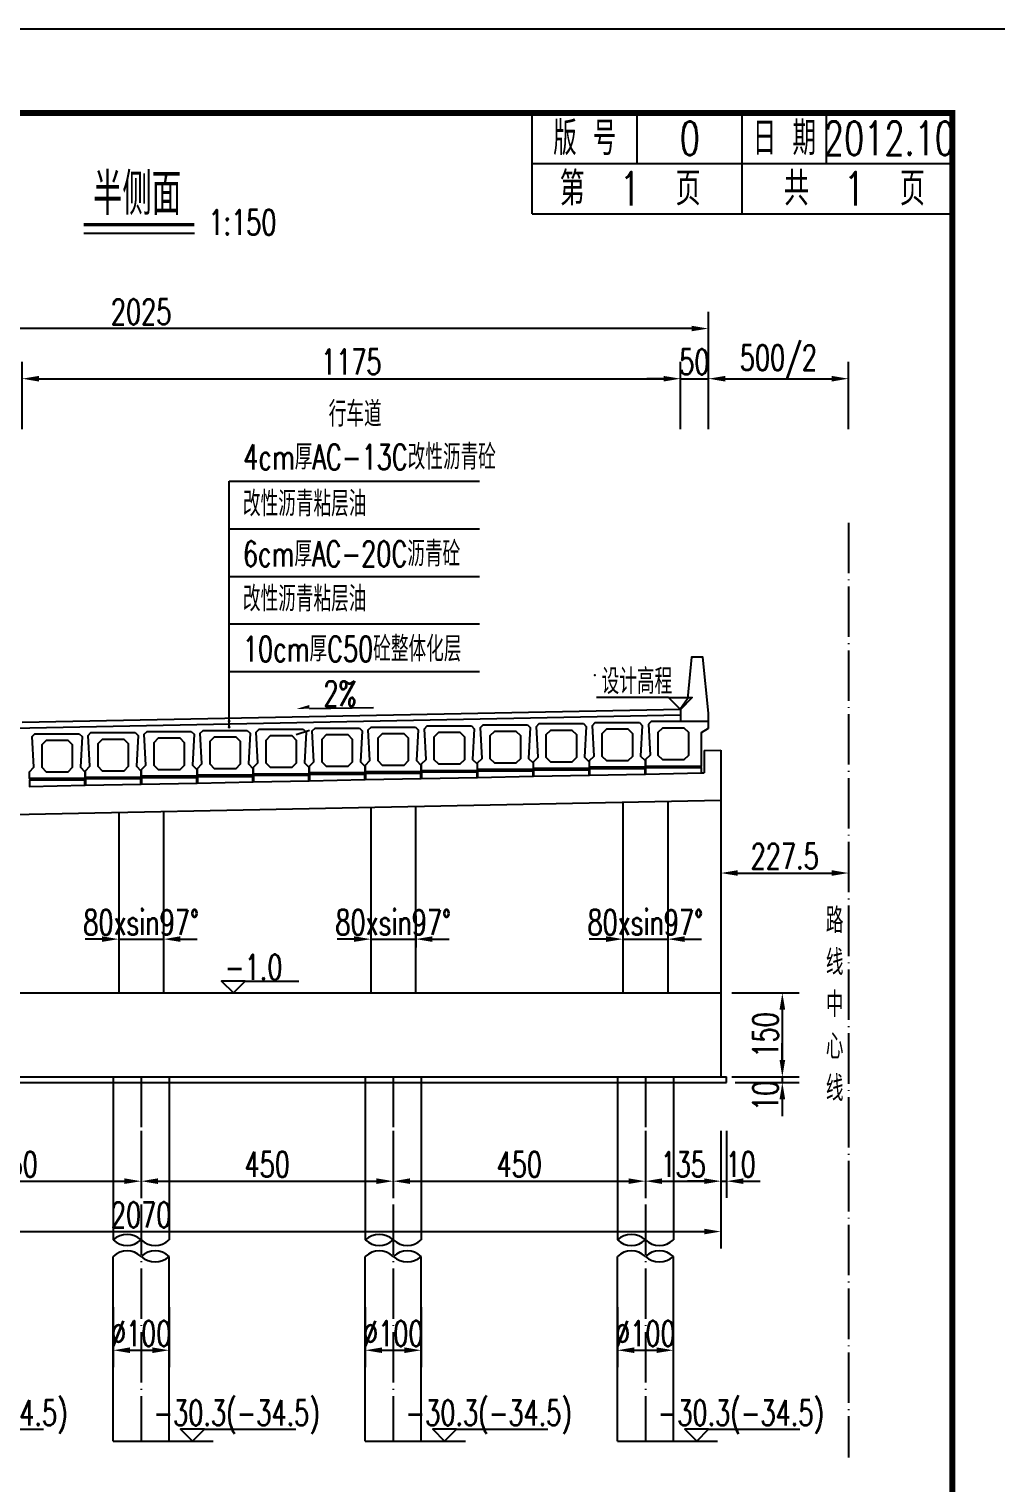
# Model space of a CAD drawing. Header units: millimetres. Extents: x -51 to 12129, y -1309 to -715.
# Drawn here: x 249.5 to 364.5, y -887.8 to -714.7 of the extents above; entities that cross this region are included whole.
import ezdxf
from ezdxf.enums import TextEntityAlignment as Align

# ---------------------------------------------------------------- set-up
doc = ezdxf.new("R2010")
doc.units = ezdxf.units.MM
doc.header["$LTSCALE"] = 0.25
doc.linetypes.add('ACAD_ISO04W100', pattern=[30, 24, -3, 0, -3])
for name, color, linetype in [('YOLLOW', 7, 'Continuous'), ('中心线', 3, 'ACAD_ISO04W100'), ('图框', 7, 'Continuous'), ('尺寸标注', 2, 'Continuous'), ('文字', 7, 'Continuous'), ('文字字符', 7, 'Continuous'), ('标注', 4, 'Continuous'), ('次轮廓线', 7, 'Continuous'), ('轮廓线', 1, 'Continuous')]:
    doc.layers.add(name, color=color, linetype=linetype)
doc.styles.get("Standard").update_dxf_attribs({"font": 'simplex1.shx', "width": 0.7, "bigfont": 'hztxt.shx'})
doc.dimstyles.new('比例1：150', dxfattribs={"dimtxt": 3, "dimasz": 2, "dimexe": 2, "dimexo": 1, "dimgap": 0.5, "dimtad": 1, "dimlfac": 15, "dimzin": 13, "dimdsep": 46, "dimtxsty": 'Standard', "dimcen": -0.09, "dimclrd": 256, "dimclre": 256, "dimclrt": 7, "dimaunit": 1, "dimadec": 0, "dimazin": 2, "dimtfac": 0.0005, "dimtix": 1, "dimtmove": 2, "dimatfit": 3, "dimfxl": 0, "dimtolj": 1, "dimtzin": 13, "dimarcsym": 0})
doc.dimstyles.new('比例1：50', dxfattribs={"dimscale": 0, "dimtxt": 3, "dimasz": 2, "dimexe": 1, "dimexo": 1, "dimgap": 0.5, "dimtad": 1, "dimdec": 1, "dimlfac": 5, "dimzin": 13, "dimdsep": 46, "dimtxsty": 'Standard', "dimcen": -1, "dimclrd": 256, "dimclre": 256, "dimclrt": 7, "dimaunit": 1, "dimadec": 3, "dimazin": 0, "dimtfac": 0.0005, "dimtdec": 1, "dimtix": 1, "dimtmove": 2, "dimatfit": 3, "dimfxl": 0, "dimtolj": 1, "dimtzin": 13, "dimarcsym": 0})

# ---------------------------------------------------------------- blocks, each defined once
blk = doc.blocks.new('*D1180')
at = {"layer": 'Defpoints', "color": 0}
for p in [(326.96, -756.28), (248.62, -775.75), (326.96, -775.54)]:
    blk.add_point(p, dxfattribs=at)
at = {"layer": '标注', "lineweight": -2}
for p, q in [((248.62, -762.28), (248.62, -754.28)), ((326.96, -762.28), (326.96, -754.28)), ((250.62, -756.28), (324.96, -756.28))]:
    blk.add_line(p, q, dxfattribs=at)
at = {"layer": '标注'}
for points in [[(250.62, -755.95), (250.62, -756.62), (248.62, -756.28)], [(324.96, -755.95), (324.96, -756.62), (326.96, -756.28)]]:
    blk.add_solid(points, dxfattribs=at)
at = {"layer": '标注', "color": 7, "insert": (287.79, -754.28), "char_height": 3, "attachment_point": 5}
blk.add_mtext('\\A1;1175', dxfattribs=at)
blk = doc.blocks.new('*D1181')
at = {"layer": 'Defpoints', "color": 0}
for p in [(330.29, -756.28), (326.96, -774.83), (330.29, -774.83)]:
    blk.add_point(p, dxfattribs=at)
at = {"layer": '标注', "lineweight": -2}
for p, q in [((326.96, -762.28), (326.96, -754.28)), ((330.29, -762.28), (330.29, -754.28)), ((324.96, -756.28), (322.96, -756.28)), ((326.96, -756.28), (330.29, -756.28)), ((332.29, -756.28), (334.29, -756.28))]:
    blk.add_line(p, q, dxfattribs=at)
at = {"layer": '标注'}
for points in [[(324.96, -755.95), (324.96, -756.62), (326.96, -756.28)], [(332.29, -755.95), (332.29, -756.62), (330.29, -756.28)]]:
    blk.add_solid(points, dxfattribs=at)
at = {"layer": '标注', "color": 7, "insert": (328.62, -754.28), "char_height": 3, "attachment_point": 5}
blk.add_mtext('\\A1;50', dxfattribs=at)
blk = doc.blocks.new('*D1182')
at = {"layer": 'Defpoints', "color": 0}
for p in [(195.29, -750.31), (330.29, -773.25), (195.29, -775.9)]:
    blk.add_point(p, dxfattribs=at)
at = {"layer": '标注', "lineweight": -2}
for p, q in [((195.29, -756.31), (195.29, -748.31)), ((330.29, -756.31), (330.29, -748.31)), ((328.29, -750.31), (197.29, -750.31))]:
    blk.add_line(p, q, dxfattribs=at)
at = {"layer": '标注'}
for points in [[(197.29, -749.98), (197.29, -750.64), (195.29, -750.31)], [(328.29, -749.98), (328.29, -750.64), (330.29, -750.31)]]:
    blk.add_solid(points, dxfattribs=at)
at = {"layer": '标注', "color": 7, "insert": (262.79, -748.31), "char_height": 3, "attachment_point": 5}
blk.add_mtext('\\A1;2025', dxfattribs=at)
blk = doc.blocks.new('*D1183')
at = {"layer": 'Defpoints', "color": 0}
for p in [(193.79, -841.41), (331.79, -841.41), (331.79, -857.83)]:
    blk.add_point(p, dxfattribs=at)
at = {"layer": '标注', "lineweight": -2}
for p, q in [((193.79, -851.83), (193.79, -859.83)), ((331.79, -851.83), (331.79, -859.83)), ((195.79, -857.83), (329.79, -857.83))]:
    blk.add_line(p, q, dxfattribs=at)
at = {"layer": '标注'}
for points in [[(195.79, -857.49), (195.79, -858.16), (193.79, -857.83)], [(329.79, -857.49), (329.79, -858.16), (331.79, -857.83)]]:
    blk.add_solid(points, dxfattribs=at)
at = {"layer": '标注', "color": 7, "insert": (262.79, -855.83), "char_height": 3, "attachment_point": 5}
blk.add_mtext('\\A1;2070', dxfattribs=at)
blk = doc.blocks.new('*D1249')
at = {"layer": 'Defpoints', "color": 0}
for p in [(232.79, -839.41), (262.79, -839.41), (262.79, -851.83)]:
    blk.add_point(p, dxfattribs=at)
at = {"layer": '标注', "lineweight": -2}
for p, q in [((232.79, -845.83), (232.79, -853.83)), ((262.79, -845.83), (262.79, -853.83)), ((234.79, -851.83), (260.79, -851.83))]:
    blk.add_line(p, q, dxfattribs=at)
at = {"layer": '标注'}
for points in [[(234.79, -851.49), (234.79, -852.16), (232.79, -851.83)], [(260.79, -851.49), (260.79, -852.16), (262.79, -851.83)]]:
    blk.add_solid(points, dxfattribs=at)
at = {"layer": '标注', "color": 7, "insert": (247.79, -849.83), "char_height": 3, "attachment_point": 5}
blk.add_mtext('\\A1;450', dxfattribs=at)
blk = doc.blocks.new('*D1250')
at = {"layer": 'Defpoints', "color": 0}
for p in [(262.79, -839.41), (292.79, -839.41), (292.79, -851.83)]:
    blk.add_point(p, dxfattribs=at)
at = {"layer": '标注', "lineweight": -2}
for p, q in [((262.79, -845.83), (262.79, -853.83)), ((292.79, -845.83), (292.79, -853.83)), ((264.79, -851.83), (290.79, -851.83))]:
    blk.add_line(p, q, dxfattribs=at)
at = {"layer": '标注'}
for points in [[(264.79, -851.49), (264.79, -852.16), (262.79, -851.83)], [(290.79, -851.49), (290.79, -852.16), (292.79, -851.83)]]:
    blk.add_solid(points, dxfattribs=at)
at = {"layer": '标注', "color": 7, "insert": (277.79, -849.83), "char_height": 3, "attachment_point": 5}
blk.add_mtext('\\A1;450', dxfattribs=at)
blk = doc.blocks.new('*D1251')
at = {"layer": 'Defpoints', "color": 0}
for p in [(292.79, -839.41), (322.79, -839.41), (322.79, -851.83)]:
    blk.add_point(p, dxfattribs=at)
at = {"layer": '标注', "lineweight": -2}
for p, q in [((292.79, -845.83), (292.79, -853.83)), ((322.79, -845.83), (322.79, -853.83)), ((294.79, -851.83), (320.79, -851.83))]:
    blk.add_line(p, q, dxfattribs=at)
at = {"layer": '标注'}
for points in [[(294.79, -851.49), (294.79, -852.16), (292.79, -851.83)], [(320.79, -851.49), (320.79, -852.16), (322.79, -851.83)]]:
    blk.add_solid(points, dxfattribs=at)
at = {"layer": '标注', "color": 7, "insert": (307.79, -849.83), "char_height": 3, "attachment_point": 5}
blk.add_mtext('\\A1;450', dxfattribs=at)
blk = doc.blocks.new('*D1252')
at = {"layer": 'Defpoints', "color": 0}
for p in [(322.79, -839.41), (331.79, -839.41), (331.79, -851.83)]:
    blk.add_point(p, dxfattribs=at)
at = {"layer": '标注', "lineweight": -2}
for p, q in [((322.79, -845.83), (322.79, -853.83)), ((331.79, -845.83), (331.79, -853.83)), ((324.79, -851.83), (329.79, -851.83))]:
    blk.add_line(p, q, dxfattribs=at)
at = {"layer": '标注'}
for points in [[(324.79, -851.49), (324.79, -852.16), (322.79, -851.83)], [(329.79, -851.49), (329.79, -852.16), (331.79, -851.83)]]:
    blk.add_solid(points, dxfattribs=at)
at = {"layer": '标注', "color": 7, "insert": (327.29, -849.83), "char_height": 3, "attachment_point": 5}
blk.add_mtext('\\A1;135', dxfattribs=at)
blk = doc.blocks.new('*D1184')
at = {"layer": 'Defpoints', "color": 0}
for p in [(331.79, -839.41), (332.46, -840.08), (332.46, -851.83)]:
    blk.add_point(p, dxfattribs=at)
at = {"layer": '标注', "lineweight": -2}
for p, q in [((331.79, -845.83), (331.79, -853.83)), ((332.46, -845.83), (332.46, -853.83)), ((329.79, -851.83), (327.79, -851.83)), ((331.79, -851.83), (332.46, -851.83)), ((334.46, -851.83), (336.46, -851.83))]:
    blk.add_line(p, q, dxfattribs=at)
at = {"layer": '标注'}
for points in [[(329.79, -851.49), (329.79, -852.16), (331.79, -851.83)], [(334.46, -851.49), (334.46, -852.16), (332.46, -851.83)]]:
    blk.add_solid(points, dxfattribs=at)
at = {"layer": '标注', "color": 7, "insert": (334.13, -849.83), "char_height": 3, "attachment_point": 5}
blk.add_mtext('\\A1;10', dxfattribs=at)
blk = doc.blocks.new('*D1254')
at = {"layer": 'Defpoints', "color": 0}
for p in [(331.79, -829.41), (331.79, -839.41), (339.09, -839.41)]:
    blk.add_point(p, dxfattribs=at)
at = {"layer": '标注', "lineweight": -2}
for p, q in [((333.09, -829.41), (341.09, -829.41)), ((339.09, -831.41), (339.09, -837.41)), ((333.09, -839.41), (341.09, -839.41))]:
    blk.add_line(p, q, dxfattribs=at)
at = {"layer": '标注'}
for points in [[(338.76, -831.41), (339.43, -831.41), (339.09, -829.41)], [(338.76, -837.41), (339.43, -837.41), (339.09, -839.41)]]:
    blk.add_solid(points, dxfattribs=at)
at = {"layer": '标注', "color": 7, "insert": (337.09, -834.41), "char_height": 3, "attachment_point": 5, "rotation": 90}
blk.add_mtext('\\A1;150', dxfattribs=at)
blk = doc.blocks.new('*D1255')
at = {"layer": 'Defpoints', "color": 0}
for p in [(332.46, -839.41), (332.46, -840.08), (339.09, -840.08)]:
    blk.add_point(p, dxfattribs=at)
at = {"layer": '标注', "lineweight": -2}
for p, q in [((339.09, -837.41), (339.09, -835.41)), ((333.46, -839.41), (341.09, -839.41)), ((339.09, -839.41), (339.09, -840.08)), ((333.46, -840.08), (341.09, -840.08)), ((339.09, -842.08), (339.09, -844.08))]:
    blk.add_line(p, q, dxfattribs=at)
at = {"layer": '标注'}
for points in [[(338.76, -837.41), (339.43, -837.41), (339.09, -839.41)], [(338.76, -842.08), (339.43, -842.08), (339.09, -840.08)]]:
    blk.add_solid(points, dxfattribs=at)
at = {"layer": '标注', "color": 7, "insert": (337.09, -841.67), "char_height": 3, "attachment_point": 5, "rotation": 90}
blk.add_mtext('\\A1;10', dxfattribs=at)
blk = doc.blocks.new('*D1185')
at = {"layer": 'Defpoints', "color": 0}
for p in [(346.96, -756.28), (330.29, -776.01), (346.96, -776.01)]:
    blk.add_point(p, dxfattribs=at)
at = {"layer": '标注', "lineweight": -2}
for p, q in [((330.29, -762.28), (330.29, -754.28)), ((346.96, -762.28), (346.96, -754.28)), ((332.29, -756.28), (344.96, -756.28))]:
    blk.add_line(p, q, dxfattribs=at)
at = {"layer": '标注'}
for points in [[(332.29, -755.95), (332.29, -756.62), (330.29, -756.28)], [(344.96, -755.95), (344.96, -756.62), (346.96, -756.28)]]:
    blk.add_solid(points, dxfattribs=at)
at = {"layer": '标注', "color": 7, "insert": (338.62, -754.28), "char_height": 3, "attachment_point": 5}
blk.add_mtext('\\A1;500/2', dxfattribs=at)
blk = doc.blocks.new('*D1212')
at = {"layer": 'Defpoints', "color": 0}
for p in [(259.46, -865.84), (266.12, -865.84), (266.12, -871.96)]:
    blk.add_point(p, dxfattribs=at)
at = {"layer": '标注', "lineweight": -2}
for p, q in [((259.46, -866.84), (259.46, -873.96)), ((266.12, -866.84), (266.12, -873.96)), ((261.46, -871.96), (264.12, -871.96))]:
    blk.add_line(p, q, dxfattribs=at)
at = {"layer": '标注'}
for points in [[(261.46, -871.62), (261.46, -872.29), (259.46, -871.96)], [(264.12, -871.62), (264.12, -872.29), (266.12, -871.96)]]:
    blk.add_solid(points, dxfattribs=at)
at = {"layer": '标注', "color": 7, "insert": (262.79, -869.96), "char_height": 3, "attachment_point": 5}
blk.add_mtext('\\A1;%%C100', dxfattribs=at)
blk = doc.blocks.new('*D1213')
at = {"layer": 'Defpoints', "color": 0}
for p in [(289.46, -865.84), (296.12, -865.84), (296.12, -871.96)]:
    blk.add_point(p, dxfattribs=at)
at = {"layer": '标注', "lineweight": -2}
for p, q in [((289.46, -866.84), (289.46, -873.96)), ((296.12, -866.84), (296.12, -873.96)), ((291.46, -871.96), (294.12, -871.96))]:
    blk.add_line(p, q, dxfattribs=at)
at = {"layer": '标注'}
for points in [[(291.46, -871.62), (291.46, -872.29), (289.46, -871.96)], [(294.12, -871.62), (294.12, -872.29), (296.12, -871.96)]]:
    blk.add_solid(points, dxfattribs=at)
at = {"layer": '标注', "color": 7, "insert": (292.79, -869.96), "char_height": 3, "attachment_point": 5}
blk.add_mtext('\\A1;%%C100', dxfattribs=at)
blk = doc.blocks.new('*D1214')
at = {"layer": 'Defpoints', "color": 0}
for p in [(319.46, -865.84), (326.12, -865.84), (326.12, -871.96)]:
    blk.add_point(p, dxfattribs=at)
at = {"layer": '标注', "lineweight": -2}
for p, q in [((319.46, -866.84), (319.46, -873.96)), ((326.12, -866.84), (326.12, -873.96)), ((321.46, -871.96), (324.12, -871.96))]:
    blk.add_line(p, q, dxfattribs=at)
at = {"layer": '标注'}
for points in [[(321.46, -871.62), (321.46, -872.29), (319.46, -871.96)], [(324.12, -871.62), (324.12, -872.29), (326.12, -871.96)]]:
    blk.add_solid(points, dxfattribs=at)
at = {"layer": '标注', "color": 7, "insert": (322.79, -869.96), "char_height": 3, "attachment_point": 5}
blk.add_mtext('\\A1;%%C100', dxfattribs=at)
blk = doc.blocks.new('*D1499')
at = {"layer": 'Defpoints', "color": 0}
for p in [(331.79, -813), (346.96, -813), (346.96, -815.14)]:
    blk.add_point(p, dxfattribs=at)
at = {"layer": '标注', "lineweight": -2}
for p, q in [((331.79, -814), (331.79, -817.14)), ((333.79, -815.14), (344.96, -815.14)), ((346.96, -814), (346.96, -817.14))]:
    blk.add_line(p, q, dxfattribs=at)
at = {"layer": '标注'}
for points in [[(333.79, -814.8), (333.79, -815.47), (331.79, -815.14)], [(344.96, -814.8), (344.96, -815.47), (346.96, -815.14)]]:
    blk.add_solid(points, dxfattribs=at)
at = {"layer": '标注', "color": 7, "insert": (339.37, -813.14), "char_height": 3, "attachment_point": 5}
blk.add_mtext('\\A1;227.5', dxfattribs=at)
blk = doc.blocks.new('series')
at = {"width": 0.75}
for tag, height, p in [('页码', 4, (-35, -19)), ('图名', 5, (-220, -282)), ('图号', 5, (-20, -282))]:
    blk.add_attdef(tag, text='', height=height, dxfattribs=at).set_placement(p, align=Align.MIDDLE_CENTER)
blk = doc.blocks.new('*D2511')
at = {"layer": 'Defpoints', "color": 0}
for p in [(260.12, -819.27), (265.46, -819.23), (265.46, -823.01)]:
    blk.add_point(p, dxfattribs=at)
at = {"layer": '标注', "lineweight": -2}
for p, q in [((260.12, -820.27), (260.12, -824.01)), ((265.46, -820.23), (265.46, -824.01)), ((258.12, -823.01), (256.12, -823.01)), ((260.12, -823.01), (265.46, -823.01)), ((267.46, -823.01), (269.46, -823.01))]:
    blk.add_line(p, q, dxfattribs=at)
at = {"layer": '标注'}
for points in [[(258.12, -822.67), (258.12, -823.34), (260.12, -823.01)], [(267.46, -822.67), (267.46, -823.34), (265.46, -823.01)]]:
    blk.add_solid(points, dxfattribs=at)
at = {"layer": '标注', "color": 7, "insert": (262.79, -821.01), "char_height": 3, "attachment_point": 5}
blk.add_mtext('\\A1;80xsin97%%D', dxfattribs=at)
blk = doc.blocks.new('*D2512')
at = {"layer": 'Defpoints', "color": 0}
for p in [(290.12, -819.27), (295.46, -819.23), (295.46, -823.01)]:
    blk.add_point(p, dxfattribs=at)
at = {"layer": '标注', "lineweight": -2}
for p, q in [((290.12, -820.27), (290.12, -824.01)), ((295.46, -820.23), (295.46, -824.01)), ((288.12, -823.01), (286.12, -823.01)), ((290.12, -823.01), (295.46, -823.01)), ((297.46, -823.01), (299.46, -823.01))]:
    blk.add_line(p, q, dxfattribs=at)
at = {"layer": '标注'}
for points in [[(288.12, -822.67), (288.12, -823.34), (290.12, -823.01)], [(297.46, -822.67), (297.46, -823.34), (295.46, -823.01)]]:
    blk.add_solid(points, dxfattribs=at)
at = {"layer": '标注', "color": 7, "insert": (292.79, -821.01), "char_height": 3, "attachment_point": 5}
blk.add_mtext('\\A1;80xsin97%%D', dxfattribs=at)
blk = doc.blocks.new('*D2513')
at = {"layer": 'Defpoints', "color": 0}
for p in [(320.12, -819.27), (325.46, -819.23), (325.46, -823.01)]:
    blk.add_point(p, dxfattribs=at)
at = {"layer": '标注', "lineweight": -2}
for p, q in [((320.12, -820.27), (320.12, -824.01)), ((325.46, -820.23), (325.46, -824.01)), ((318.12, -823.01), (316.12, -823.01)), ((320.12, -823.01), (325.46, -823.01)), ((327.46, -823.01), (329.46, -823.01))]:
    blk.add_line(p, q, dxfattribs=at)
at = {"layer": '标注'}
for points in [[(318.12, -822.67), (318.12, -823.34), (320.12, -823.01)], [(327.46, -822.67), (327.46, -823.34), (325.46, -823.01)]]:
    blk.add_solid(points, dxfattribs=at)
at = {"layer": '标注', "color": 7, "insert": (322.79, -821.01), "char_height": 3, "attachment_point": 5}
blk.add_mtext('\\A1;80xsin97%%D', dxfattribs=at)
blk = doc.blocks.new('123')
at = {"layer": '图框', "color": 2}
blk.add_lwpolyline([(369.33, -1011.65), (369.33, -714.65), (-50.67, -714.65), (-50.67, -1011.65)], close=True, dxfattribs=at)

msp = doc.modelspace()

# ---------------------------------------------------------------- linework, layer by layer
for p, q in [((325.54296, -794.24607), (316.99317, -794.24607)), ((275.17703, -827.99663), (281.56196, -827.99663)), ((240.3204, -881.36323), (251.18509, -881.36323)), ((270.3204, -881.36323), (281.18509, -881.36323)), ((300.3204, -881.36323), (311.18509, -881.36323)), ((330.3204, -881.36323), (341.18509, -881.36323))]:
    msp.add_line(p, q)
at = {"const_width": 0.7}
msp.add_lwpolyline([(359.33091, -724.65472), (-20.66909, -724.65472), (-20.66909, -1001.65472), (359.33091, -1001.65472), (359.33091, -724.65472)], dxfattribs=at)
msp.add_point((316.76706, -791.58256))
at = {"layer": 'YOLLOW', "color": 0}
msp.add_line((273.27273, -797.78183), (273.27273, -768.49447), dxfattribs=at)
at = {"layer": '中心线'}
for p, q in [((346.95717, -773.42461), (346.95717, -884.73662)), ((262.79055, -839.41084), (262.79055, -882.77744)), ((292.79055, -839.41084), (292.79055, -882.77744)), ((322.79055, -839.41084), (322.79055, -882.77744))]:
    msp.add_line(p, q, dxfattribs=at)
at = {"layer": '尺寸标注', "color": 7, "linetype": 'Continuous'}
for p, q in [((273.27273, -768.49447), (303.0593, -768.49447)), ((273.27273, -774.1563), (303.0593, -774.1563)), ((273.27273, -779.81814), (303.0593, -779.81814)), ((273.27273, -785.47997), (303.0593, -785.47997)), ((273.27273, -791.1418), (303.0593, -791.1418))]:
    msp.add_line(p, q, dxfattribs=at)
at = {"layer": '尺寸标注', "color": 1, "linetype": 'Continuous'}
for centre in [(273.27273, -797.06112), (273.27273, -797.78183)]:
    msp.add_circle(centre, 0.06338, dxfattribs=at)
at = {"layer": '文字'}
msp.add_line((255.97114, -738.9562), (269.12876, -738.9562), dxfattribs=at)
at = {"layer": '文字', "ltscale": 10}
for p, q in [((282.82495, -795.5668, -0.05458), (290.42946, -795.43254, -0.05458)), ((281.22388, -798.64365, -0.05458), (282.81742, -798.14826, -0.05458))]:
    msp.add_line(p, q, dxfattribs=at)
at = {"layer": '文字', "const_width": 0.4}
msp.add_lwpolyline([(255.97114, -737.9562), (269.12876, -737.9562)], dxfattribs=at)
at = {"layer": '文字', "ltscale": 10}
msp.add_solid([(281.22388, -795.61899, -0.05458), (282.81742, -795.1236, -0.05458), (282.82495, -795.5668, -0.05458)], dxfattribs=at)
at = {"layer": '标注'}
for p, q in [((266.12388, -882.77744), (271.37334, -882.77744)), ((296.12388, -882.77744), (301.37334, -882.77744)), ((326.12388, -882.77744), (331.37334, -882.77744))]:
    msp.add_line(p, q, dxfattribs=at)
for centre, start, end in [((261.12388, -860.61189), 47.0529015, 132.9470985), ((291.12388, -860.61189), 47.0529015, 132.9470985), ((321.12388, -860.61189), 47.0529015, 132.9470985), ((261.12388, -857.03071), 227.0529015, 312.9470985), ((261.12388, -862.5779), 47.0529015, 132.9470985), ((264.45721, -857.03071), 227.0529015, 312.9470985), ((264.45721, -862.5779), 47.0529015, 132.9470985), ((291.12388, -857.03071), 227.0529015, 312.9470985), ((291.12388, -862.5779), 47.0529015, 132.9470985), ((294.45721, -857.03071), 227.0529015, 312.9470985), ((294.45721, -862.5779), 47.0529015, 132.9470985), ((321.12388, -857.03071), 227.0529015, 312.9470985), ((321.12388, -862.5779), 47.0529015, 132.9470985), ((324.45721, -857.03071), 227.0529015, 312.9470985), ((324.45721, -862.5779), 47.0529015, 132.9470985), ((264.45721, -858.99672), 227.0529015, 312.9470985), ((294.45721, -858.99672), 227.0529015, 312.9470985), ((324.45721, -858.99672), 227.0529015, 312.9470985)]:
    msp.add_arc(centre, 2.44622, start, end, dxfattribs=at)
at = {"layer": '次轮廓线'}
for p, q in [((309.33091, -736.65472), (309.33091, -724.65472)), ((321.83091, -730.65472), (321.83091, -724.65472)), ((334.33091, -730.65472), (334.33091, -724.65472)), ((344.33091, -730.65472), (344.33091, -724.65472)), ((309.33091, -730.65472), (359.33091, -730.65472)), ((334.33091, -736.65472), (334.33091, -730.65472)), ((309.33091, -736.65472), (359.33091, -736.65472))]:
    msp.add_line(p, q, dxfattribs=at)
for points in [[(325.54296, -794.24607), (328.37139, -794.24607), (326.95717, -795.66028)], [(288.7572, -797.88727), (289.09053, -798.2206), (288.89053, -801.88726), (289.42386, -802.4206), (289.42386, -803.2206), (282.82387, -803.2206), (282.82387, -802.4206), (283.3572, -801.88727), (283.1572, -798.2206), (283.49052, -797.88727)], [(295.42386, -797.75393), (295.75719, -798.08727), (295.55719, -801.75393), (296.09053, -802.28727), (296.09053, -803.08726), (289.49053, -803.08727), (289.49053, -802.28727), (290.02387, -801.75393), (289.82386, -798.08727), (290.15719, -797.75393)], [(302.09052, -797.6206), (302.42386, -797.95393), (302.22385, -801.6206), (302.75719, -802.15394), (302.75719, -802.95393), (296.15719, -802.95393), (296.15719, -802.15394), (296.69053, -801.6206), (296.49053, -797.95393), (296.82385, -797.6206)], [(308.75719, -797.48727), (309.09052, -797.8206), (308.89052, -801.48726), (309.42385, -802.0206), (309.42385, -802.8206), (302.82386, -802.8206), (302.82386, -802.0206), (303.35719, -801.48727), (303.15719, -797.8206), (303.49051, -797.48727)], [(315.42385, -797.35393), (315.75718, -797.68727), (315.55718, -801.35393), (316.09051, -801.88727), (316.09051, -802.68726), (309.49052, -802.68727), (309.49052, -801.88727), (310.02385, -801.35393), (309.82385, -797.68727), (310.15717, -797.35393)], [(322.09051, -797.2206), (322.42384, -797.55393), (322.22384, -801.2206), (322.75718, -801.75394), (322.75718, -802.55393), (316.15718, -802.55393), (316.15718, -801.75394), (316.69052, -801.2206), (316.49051, -797.55393), (316.82384, -797.2206)], [(323.15718, -797.42027), (323.35718, -801.08694), (322.82384, -801.62027), (322.82384, -802.42027), (329.45717, -802.42027), (329.45717, -798.42027), (330.29051, -797.88693), (330.29051, -797.08693), (323.49051, -797.08693)], [(255.42388, -798.55393), (255.75722, -798.88727), (255.55722, -802.55393), (256.09055, -803.08727), (256.09055, -803.88726), (249.49056, -803.88727), (249.49056, -803.08727), (250.02389, -802.55393), (249.82389, -798.88727), (250.15721, -798.55393)], [(262.09055, -798.4206), (262.42388, -798.75393), (262.22388, -802.4206), (262.75721, -802.95394), (262.75721, -803.75393), (256.15722, -803.75393), (256.15722, -802.95394), (256.69055, -802.4206), (256.49055, -798.75393), (256.82387, -798.4206)], [(268.75721, -798.28727), (269.09054, -798.6206), (268.89054, -802.28726), (269.42388, -802.8206), (269.42388, -803.6206), (262.82388, -803.6206), (262.82388, -802.8206), (263.35722, -802.28727), (263.15721, -798.6206), (263.49054, -798.28727)], [(275.42387, -798.15393), (275.75721, -798.48727), (275.5572, -802.15393), (276.09054, -802.68727), (276.09054, -803.48726), (269.49054, -803.48727), (269.49054, -802.68727), (270.02388, -802.15393), (269.82388, -798.48727), (270.1572, -798.15393)], [(282.09053, -798.0206), (282.42387, -798.35393), (282.22387, -802.0206), (282.7572, -802.55394), (282.7572, -803.35393), (276.15721, -803.35393), (276.15721, -802.55394), (276.69054, -802.0206), (276.49054, -798.35393), (276.82386, -798.0206)], [(275.17703, -827.99663), (272.3486, -827.99663), (273.76281, -829.41084)], [(270.3204, -881.36323), (267.49198, -881.36323), (268.90619, -882.77744)], [(300.3204, -881.36323), (297.49198, -881.36323), (298.90619, -882.77744)], [(330.3204, -881.36323), (327.49198, -881.36323), (328.90619, -882.77744)]]:
    msp.add_lwpolyline(points, close=True, dxfattribs=at)
for points in [[(324.82384, -801.62027), (327.42384, -801.62027), (327.95717, -801.08693), (327.95717, -798.42027), (327.42384, -797.88692), (324.82384, -797.88693), (324.29051, -798.42027), (324.29052, -801.08693), (324.82384, -801.62027)], [(251.49056, -803.08727), (254.09055, -803.08727), (254.62389, -802.55393), (254.62389, -799.88727), (254.09055, -799.35393), (251.49056, -799.35394), (250.95722, -799.88727), (250.95722, -802.55393), (251.49056, -803.08727)], [(258.15722, -802.95394), (260.75721, -802.95394), (261.29055, -802.4206), (261.29055, -799.75393), (260.75721, -799.2206), (258.15722, -799.2206), (257.62388, -799.75394), (257.62388, -802.4206), (258.15722, -802.95394)], [(264.82388, -802.8206), (267.42388, -802.8206), (267.95721, -802.28727), (267.95721, -799.6206), (267.42388, -799.08727), (264.82388, -799.08727), (264.29054, -799.62061), (264.29054, -802.28727), (264.82388, -802.8206)], [(271.49054, -802.68727), (274.09054, -802.68727), (274.62387, -802.15393), (274.62387, -799.48727), (274.09054, -798.95393), (271.49054, -798.95394), (270.95721, -799.48727), (270.95721, -802.15393), (271.49054, -802.68727)], [(278.15721, -802.55394), (280.7572, -802.55394), (281.29054, -802.0206), (281.29054, -799.35393), (280.7572, -798.8206), (278.15721, -798.8206), (277.62387, -799.35394), (277.62387, -802.0206), (278.15721, -802.55394)], [(284.82387, -802.4206), (287.42386, -802.4206), (287.9572, -801.88727), (287.9572, -799.2206), (287.42386, -798.68727), (284.82387, -798.68727), (284.29053, -799.22061), (284.29053, -801.88727), (284.82387, -802.4206)], [(291.49053, -802.28727), (294.09053, -802.28727), (294.62386, -801.75393), (294.62386, -799.08727), (294.09053, -798.55393), (291.49053, -798.55394), (290.9572, -799.08727), (290.9572, -801.75393), (291.49053, -802.28727)], [(298.15719, -802.15394), (300.75719, -802.15394), (301.29052, -801.6206), (301.29052, -798.95393), (300.75719, -798.4206), (298.15719, -798.4206), (297.62386, -798.95394), (297.62386, -801.6206), (298.15719, -802.15394)], [(304.82386, -802.0206), (307.42385, -802.0206), (307.95719, -801.48727), (307.95719, -798.8206), (307.42385, -798.28727), (304.82386, -798.28727), (304.29052, -798.82061), (304.29052, -801.48727), (304.82386, -802.0206)], [(311.49052, -801.88727), (314.09051, -801.88727), (314.62385, -801.35393), (314.62385, -798.68727), (314.09051, -798.15393), (311.49052, -798.15394), (310.95718, -798.68727), (310.95718, -801.35393), (311.49052, -801.88727)], [(318.15718, -801.75394), (320.75718, -801.75394), (321.29051, -801.2206), (321.29051, -798.55393), (320.75718, -798.0206), (318.15718, -798.0206), (317.62385, -798.55394), (317.62385, -801.2206), (318.15718, -801.75394)]]:
    msp.add_lwpolyline(points, dxfattribs=at)
at = {"layer": '轮廓线'}
for p, q in [((326.95717, -795.66028), (248.62384, -797.22301)), ((326.95717, -796.32708), (197.95725, -798.9006)), ((329.79051, -800.55432), (331.79051, -800.51442)), ((329.79051, -800.55432), (329.79051, -803.21428)), ((331.79051, -800.51442), (331.79051, -839.41084)), ((329.45717, -803.22093), (329.79051, -803.21428)), ((331.79051, -806.51442), (193.79059, -809.26748)), ((260.12395, -807.93085), (260.12395, -829.41084)), ((265.45715, -807.85105), (265.45715, -829.41084)), ((290.12395, -807.33235), (290.12395, -829.41084)), ((295.45715, -807.25256), (295.45715, -829.41084)), ((320.12395, -806.73386), (320.12395, -829.41084)), ((325.45715, -806.65406), (325.45715, -829.41084)), ((193.79059, -829.41084), (331.79051, -829.41084)), ((193.12392, -839.41084), (332.45717, -839.41084)), ((259.45721, -839.41084), (259.45721, -858.8213)), ((266.12388, -839.41084), (266.12388, -858.8213)), ((289.45721, -839.41084), (289.45721, -858.8213)), ((296.12388, -839.41084), (296.12388, -858.8213)), ((319.45721, -839.41084), (319.45721, -858.8213)), ((326.12388, -839.41084), (326.12388, -858.8213)), ((332.45717, -840.07751), (332.45717, -839.41084)), ((193.12392, -840.07751), (332.45717, -840.07751)), ((259.45721, -882.77744), (259.45721, -860.78731)), ((266.12388, -882.77744), (266.12388, -860.78731)), ((289.45721, -882.77744), (289.45721, -860.78731)), ((296.12388, -882.77744), (296.12388, -860.78731)), ((319.45721, -882.77744), (319.45721, -860.78731)), ((326.12388, -882.77744), (326.12388, -860.78731)), ((259.45721, -882.77744), (266.12388, -882.77744)), ((289.45721, -882.77744), (296.12388, -882.77744)), ((319.45721, -882.77744), (326.12388, -882.77744))]:
    msp.add_line(p, q, dxfattribs=at)
msp.add_lwpolyline([(330.29051, -797.08693), (330.29051, -796.08675), (329.62684, -789.4501, 0.385313586), (329.59368, -789.42008), (328.32065, -789.42008, 0.385122823), (328.28749, -789.45007), (327.79051, -794.38675), (326.95717, -795.58675), (326.95717, -797.02027)], format="xyb", dxfattribs=at)
for points in [[(290.4572, -803.08727), (291.79053, -803.08727), (291.79053, -803.27393), (290.4572, -803.27393)], [(293.79053, -803.08726), (295.12386, -803.08726), (295.12386, -803.27393), (293.79053, -803.27393)], [(302.75719, -803.7546), (302.75719, -803.1406), (296.15719, -803.1406), (296.15719, -803.8866)], [(297.12386, -802.95393), (298.45719, -802.95393), (298.45719, -803.1406), (297.12386, -803.1406)], [(300.45719, -802.95393), (301.79052, -802.95393), (301.79052, -803.1406), (300.45719, -803.1406)], [(309.42385, -803.62127), (309.42385, -803.00727), (302.82386, -803.00727), (302.82386, -803.75327)], [(303.79052, -802.8206), (305.12385, -802.8206), (305.12385, -803.00727), (303.79052, -803.00727)], [(307.12385, -802.8206), (308.45719, -802.8206), (308.45719, -803.00726), (307.12385, -803.00726)], [(316.09051, -803.48793), (316.09051, -802.87393), (309.49052, -802.87393), (309.49052, -803.61993)], [(310.45718, -802.68727), (311.79052, -802.68727), (311.79052, -802.87393), (310.45718, -802.87393)], [(313.79052, -802.68726), (315.12385, -802.68726), (315.12385, -802.87393), (313.79052, -802.87393)], [(322.75718, -803.3546), (322.75718, -802.7406), (316.15718, -802.7406), (316.15718, -803.4866)], [(317.12385, -802.55393), (318.45718, -802.55393), (318.45718, -802.7406), (317.12385, -802.7406)], [(320.45718, -802.55393), (321.79051, -802.55393), (321.79051, -802.7406), (320.45718, -802.7406)], [(323.80718, -802.42027), (325.14051, -802.42027), (325.14051, -802.60693), (323.80718, -802.60693)], [(327.14051, -802.42026), (328.47384, -802.42026), (328.47384, -802.60693), (327.14051, -802.60693)], [(256.09055, -804.68793), (256.09055, -804.07393), (249.49056, -804.07393), (249.49056, -804.81993)], [(250.45722, -803.88727), (251.79055, -803.88727), (251.79055, -804.07393), (250.45722, -804.07393)], [(253.79055, -803.88726), (255.12389, -803.88726), (255.12389, -804.07393), (253.79055, -804.07393)], [(262.75721, -804.5546), (262.75721, -803.9406), (256.15722, -803.9406), (256.15722, -804.6866)], [(257.12388, -803.75393), (258.45722, -803.75393), (258.45722, -803.9406), (257.12388, -803.9406)], [(260.45722, -803.75393), (261.79055, -803.75393), (261.79055, -803.9406), (260.45722, -803.9406)], [(269.42388, -804.42127), (269.42388, -803.80727), (262.82388, -803.80727), (262.82388, -804.55327)], [(263.79054, -803.6206), (265.12388, -803.6206), (265.12388, -803.80727), (263.79054, -803.80727)], [(267.12388, -803.6206), (268.45721, -803.6206), (268.45721, -803.80726), (267.12388, -803.80726)], [(276.09054, -804.28793), (276.09054, -803.67393), (269.49054, -803.67393), (269.49054, -804.41993)], [(270.45721, -803.48727), (271.79054, -803.48727), (271.79054, -803.67393), (270.45721, -803.67393)], [(273.79054, -803.48726), (275.12387, -803.48726), (275.12387, -803.67393), (273.79054, -803.67393)], [(282.7572, -804.1546), (282.7572, -803.5406), (276.15721, -803.5406), (276.15721, -804.2866)], [(277.12387, -803.35393), (278.4572, -803.35393), (278.4572, -803.5406), (277.12387, -803.5406)], [(280.4572, -803.35393), (281.79054, -803.35393), (281.79054, -803.5406), (280.4572, -803.5406)], [(289.42386, -804.02127), (289.42386, -803.40727), (282.82387, -803.40727), (282.82387, -804.15327)], [(283.79053, -803.2206), (285.12387, -803.2206), (285.12387, -803.40727), (283.79053, -803.40727)], [(287.12387, -803.2206), (288.4572, -803.2206), (288.4572, -803.40726), (287.12387, -803.40726)], [(296.09053, -803.88793), (296.09053, -803.27393), (289.49053, -803.27393), (289.49053, -804.01993)]]:
    msp.add_lwpolyline(points, close=True, dxfattribs=at)
msp.add_lwpolyline([(329.45717, -803.22093), (329.45717, -802.60693), (322.82384, -802.60693), (322.82384, -803.35327), (329.45717, -803.2206)], dxfattribs=at)

# ---------------------------------------------------------------- block references
ref = msp.add_blockref('series', (369.33091, -714.65472))
ref.add_attrib('页码', '第  1  页    共  1  页', dxfattribs={"height": 4, "width": 0.75}).set_placement((334.33091, -733.65472), align=Align.MIDDLE_CENTER)
at = {"layer": '标注'}
msp.add_blockref('123', (0, 0), dxfattribs=at)

# ---------------------------------------------------------------- texts
at = {"insert": (344.26904, -819.28282), "char_height": 3, "width": 1.5963739, "attachment_point": 1}
msp.add_mtext('路线中心线', dxfattribs=at)
at = {"layer": '尺寸标注', "color": 7, "linetype": 'Continuous', "width": 0.7}
for s, p in [('4cm厚AC-13C改性沥青砼', (274.94752, -767.10689)), ('改性沥青粘层油', (274.90181, -772.67195)), ('6cm厚AC-20C沥青砼', (274.90181, -778.63729)), ('改性沥青粘层油', (274.90181, -783.99561)), ('10cm厚C50砼整体化层', (274.90181, -789.96096))]:
    msp.add_text(s, height=3, dxfattribs=at).set_placement(p)
at = {"layer": '文字', "width": 0.7}
for s, height, p in [('版 号', 4, (315.58091, -727.65472)), ('0', 4, (328.08091, -727.65472)), ('日 期', 4, (339.33091, -727.65472)), ('2012.10', 4, (351.83091, -727.65472)), ('半侧面', 5, (262.30583, -734.28605)), ('1:150', 3, (274.84305, -737.65711)), ('设计高程', 3, (321.78618, -792.32535)), ('-1.0', 3, (276.18522, -826.34683)), ('-30.3(-34.5)', 3, (244.1552, -879.41073)), ('-30.3(-34.5)', 3, (274.1552, -879.41073)), ('-30.3(-34.5)', 3, (304.1552, -879.41073)), ('-30.3(-34.5)', 3, (334.1552, -879.41073))]:
    msp.add_text(s, height=height, dxfattribs=at).set_placement(p, align=Align.MIDDLE_CENTER)
msp.add_text('2%', height=3, dxfattribs=at).set_placement((284.48053, -795.28305))
at = {"layer": '文字字符', "width": 0.7}
msp.add_text('行车道', height=3, dxfattribs=at).set_placement((285.10876, -761.99367))

# ---------------------------------------------------------------- dimensions: what is measured, and where the dimension line sits
at = {"layer": '标注'}
for base, p1, p2, picture, middle in [((195.29032, -750.31121), (330.29024, -773.25354), (195.29032, -775.90383), '*D1182', (262.79028, -748.31121)), ((326.95717, -756.28454), (248.62384, -775.74632), (326.95717, -775.54357), '*D1180', (287.79051, -754.28454)), ((330.29051, -756.28454), (326.95717, -774.82681), (330.29051, -774.82681), '*D1181', (328.62384, -754.28454)), ((346.95717, -815.13518), (331.79051, -813.00009), (346.95717, -813.00009), '*D1499', (339.37384, -813.13518)), ((262.79055, -851.82611), (232.79055, -839.41084), (262.79055, -839.41084), '*D1249', (247.79055, -849.82611)), ((292.79055, -851.82611), (262.79055, -839.41084), (292.79055, -839.41084), '*D1250', (277.79055, -849.82611)), ((322.79055, -851.82611), (292.79055, -839.41084), (322.79055, -839.41084), '*D1251', (307.79055, -849.82611)), ((331.79051, -851.82611), (322.79055, -839.41084), (331.79051, -839.41084), '*D1252', (327.29053, -849.82611)), ((331.79051, -857.82611), (193.79059, -841.41084), (331.79051, -841.41084), '*D1183', (262.79055, -855.82611))]:
    dim = msp.add_linear_dim(base=base, p1=p1, p2=p2, dimstyle='比例1：150', dxfattribs=at)
    dim.commit()
    dim.dimension.update_dxf_attribs({"geometry": picture, "text_midpoint": middle})
for base, p1, p2, text, picture, middle in [((346.95717, -756.28454), (330.29051, -776.0103), (346.95717, -776.0103), '500/2', '*D1185', (338.62384, -754.28454)), ((266.12388, -871.9573), (259.45721, -865.8352), (266.12388, -865.8352), '%%C100', '*D1212', (262.79055, -869.9573)), ((296.12388, -871.9573), (289.45721, -865.8352), (296.12388, -865.8352), '%%C100', '*D1213', (292.79055, -869.9573)), ((326.12388, -871.9573), (319.45721, -865.8352), (326.12388, -865.8352), '%%C100', '*D1214', (322.79055, -869.9573))]:
    dim = msp.add_linear_dim(base=base, p1=p1, p2=p2, text=text, dimstyle='比例1：150', dxfattribs=at)
    dim.commit()
    dim.dimension.update_dxf_attribs({"geometry": picture, "text_midpoint": middle})
for base, p1, p2, picture, middle in [((265.45715, -823.00813), (260.12395, -819.26934), (265.45715, -819.22944), '*D2511', (262.79055, -821.00813)), ((295.45715, -823.00813), (290.12395, -819.26934), (295.45715, -819.22944), '*D2512', (292.79055, -821.00813)), ((325.45715, -823.00813), (320.12395, -819.26934), (325.45715, -819.22944), '*D2513', (322.79055, -821.00813))]:
    dim = msp.add_linear_dim(base=base, p1=p1, p2=p2, text='80xsin97%%D', dimstyle='比例1：50', override={"dimscale": 1}, dxfattribs=at)
    dim.commit()
    dim.dimension.update_dxf_attribs({"geometry": picture, "text_midpoint": middle})
dim = msp.add_linear_dim(base=(339.09475, -839.41084), p1=(331.79051, -829.41084), p2=(331.79051, -839.41084), angle=90, dimstyle='比例1：150', dxfattribs=at)
dim.commit()
dim.dimension.update_dxf_attribs({"geometry": '*D1254', "text_midpoint": (337.09475, -834.41084)})
dim = msp.add_linear_dim(base=(339.09475, -840.07751), p1=(332.45717, -839.41084), p2=(332.45717, -840.07751), angle=90, dimstyle='比例1：150', dxfattribs=at)
dim.commit()
dim.dimension.update_dxf_attribs({"geometry": '*D1255', "text_midpoint": (337.09475, -841.67313), "dimtype": 160})
dim = msp.add_linear_dim(base=(332.45717, -851.82611), p1=(331.79051, -839.41084), p2=(332.45717, -840.07751), dimstyle='比例1：150', dxfattribs=at)
dim.commit()
dim.dimension.update_dxf_attribs({"geometry": '*D1184', "text_midpoint": (334.12589, -849.82611), "dimtype": 160})

doc.saveas('drawing.dxf')
